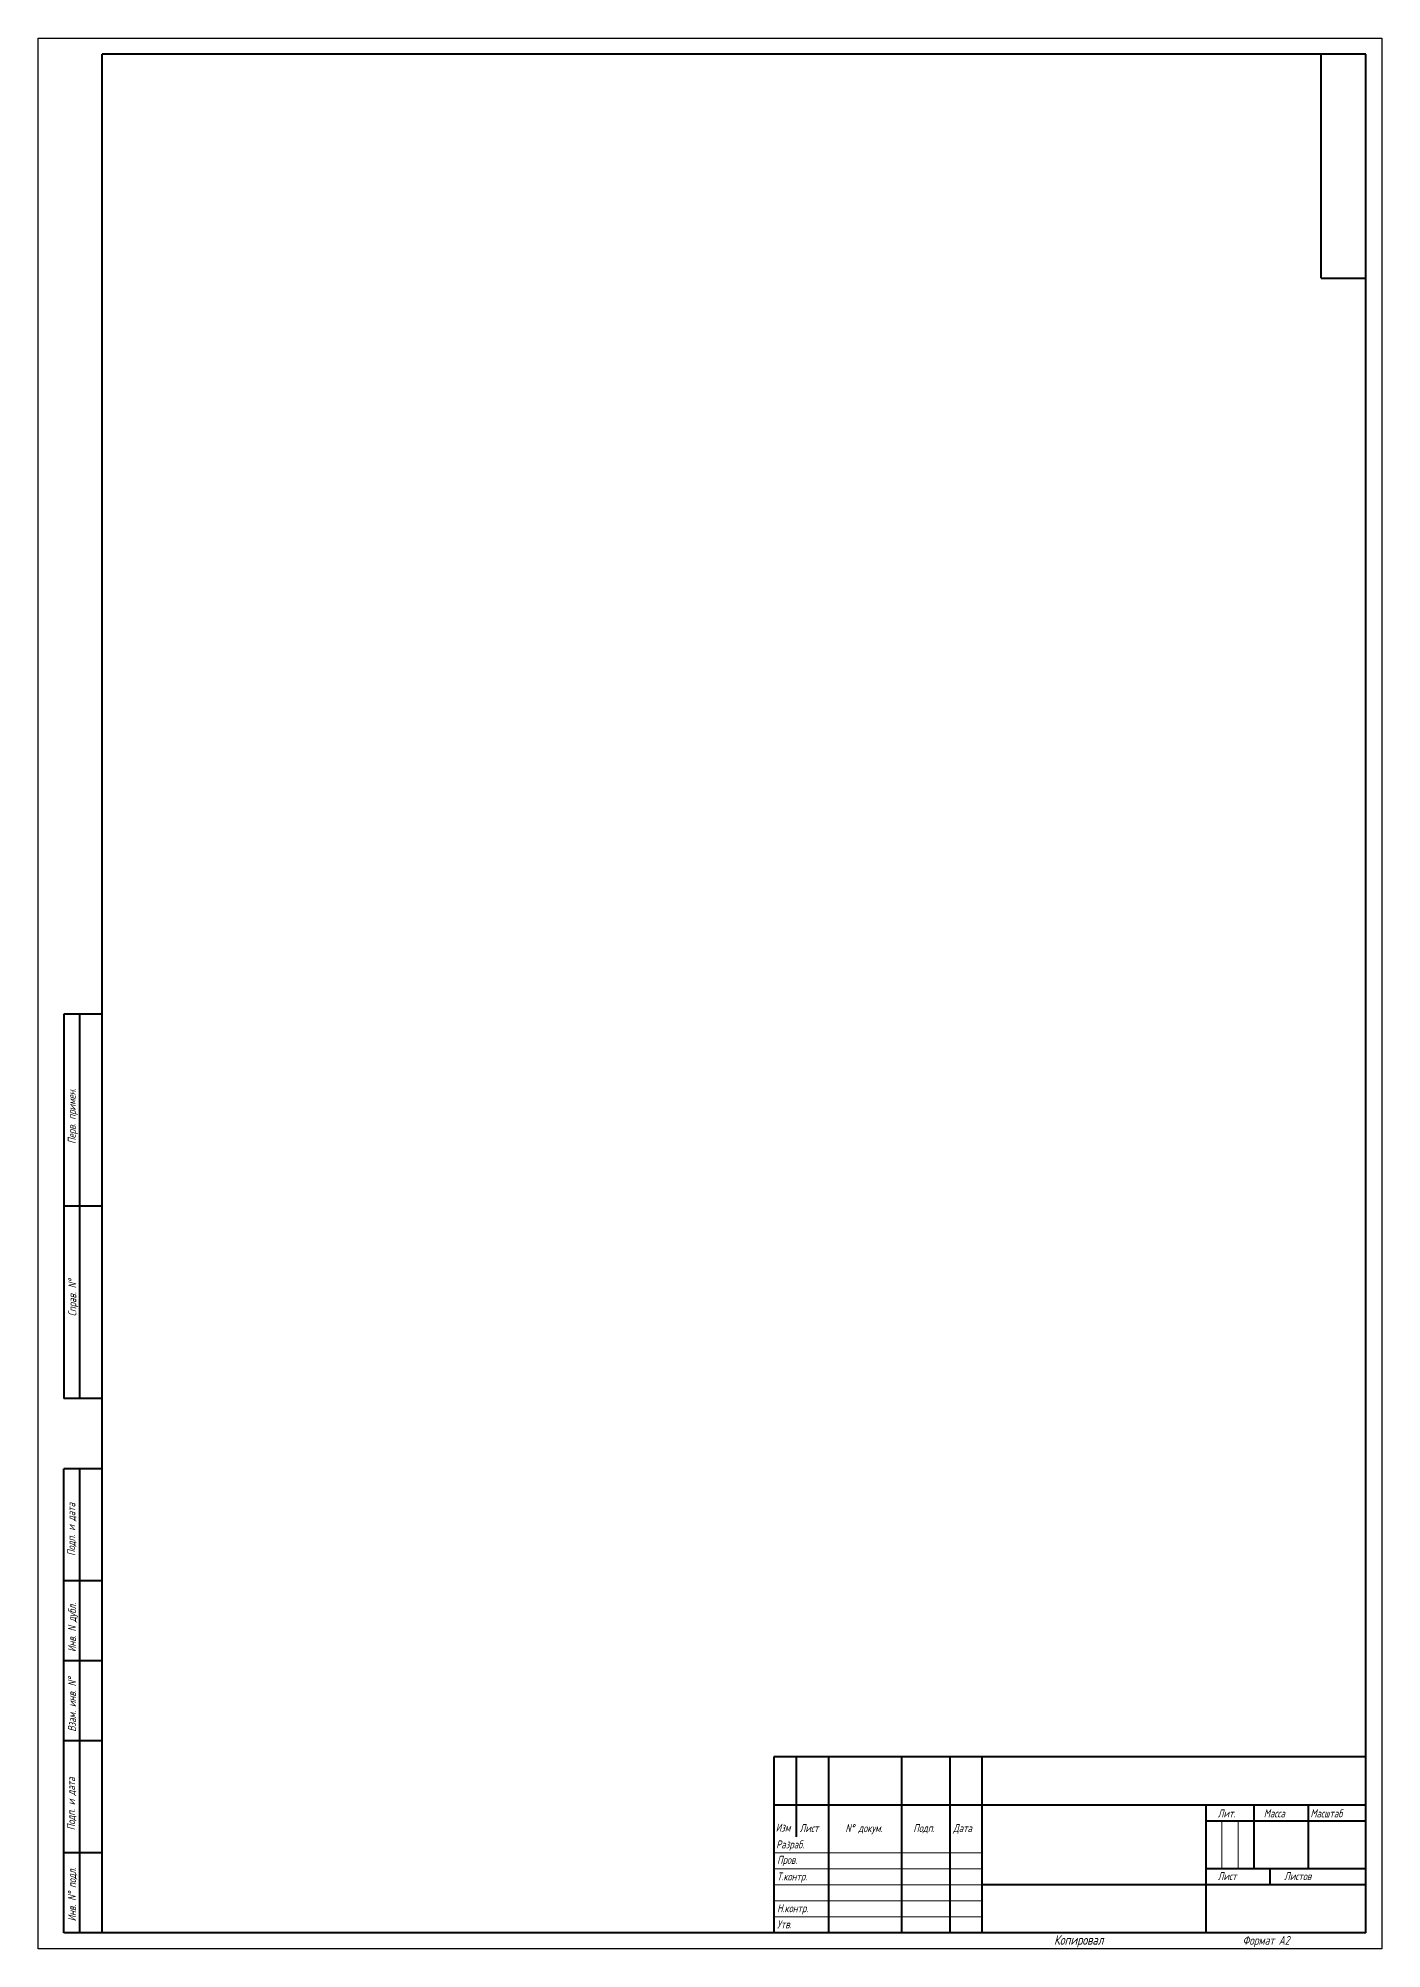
# Model space of a CAD drawing. Header units: millimetres. Extents: x 242 to 2202, y -792 to 1099.
# Drawn here: x 1471 to 1891, y 131 to 728 of the extents above; entities that cross this region are included whole.
import ezdxf

# ---------------------------------------------------------------- set-up
doc = ezdxf.new("R2010")
doc.units = ezdxf.units.MM
doc.layers.add('KONTUR', color=7, linetype='Continuous')
for name, color, linetype, lineweight in [('Основная', 7, 'Continuous', 40), ('текст', 7, 'Continuous', 30), ('тонкая', 7, 'Continuous', 20)]:
    doc.layers.add(name, color=color, linetype=linetype, lineweight=lineweight)
doc.styles.add('стиль1', font='romans.shx', dxfattribs={"width": 0.75, "oblique": 15, "height": 3.5})

msp = doc.modelspace()

# ---------------------------------------------------------------- linework, layer by layer
at = {"layer": 'KONTUR'}
for p, q in [((1471.21, 130.92), (1471.21, 727.92)), ((1471.21, 727.92), (1891.21, 727.92)), ((1891.21, 727.92), (1891.21, 130.92)), ((1891.21, 130.92), (1471.21, 130.92))]:
    msp.add_line(p, q, dxfattribs=at)
at = {"layer": 'Основная'}
for p, q in [((1491.21, 175.92), (1491.21, 722.92)), ((1886.21, 722.92), (1491.21, 722.92)), ((1872.21, 652.92), (1872.21, 722.92)), ((1886.21, 135.92), (1886.21, 722.92)), ((1872.21, 652.92), (1886.21, 652.92)), ((1479.21, 422.92), (1479.21, 302.92)), ((1491.21, 422.92), (1479.21, 422.92)), ((1484.21, 302.92), (1484.21, 422.92)), ((1491.21, 362.92), (1479.21, 362.92)), ((1491.21, 302.92), (1479.21, 302.92)), ((1479.21, 135.92), (1479.21, 280.92)), ((1491.21, 280.92), (1479.21, 280.92)), ((1484.21, 135.92), (1484.21, 280.92)), ((1491.21, 245.92), (1479.21, 245.92)), ((1491.21, 220.92), (1479.21, 220.92)), ((1491.21, 195.92), (1479.21, 195.92)), ((1701.21, 190.92), (1701.21, 135.92)), ((1886.21, 190.92), (1701.21, 190.92)), ((1708.21, 165.92), (1708.21, 190.92)), ((1718.21, 190.92), (1718.21, 135.92)), ((1741.21, 135.92), (1741.21, 190.92)), ((1756.21, 190.92), (1756.21, 135.92)), ((1766.21, 190.92), (1766.21, 135.92)), ((1491.21, 135.92), (1491.21, 175.92)), ((1701.21, 175.92), (1886.21, 175.92)), ((1836.21, 175.92), (1836.21, 135.92)), ((1851.21, 175.92), (1851.21, 155.92)), ((1868.21, 175.92), (1868.21, 155.92)), ((1836.21, 170.92), (1886.21, 170.92)), ((1491.21, 160.92), (1479.21, 160.92)), ((1886.21, 155.92), (1836.21, 155.92)), ((1856.21, 155.92), (1856.21, 150.92)), ((1886.21, 150.92), (1766.21, 150.92)), ((1886.21, 135.92), (1479.21, 135.92))]:
    msp.add_line(p, q, dxfattribs=at)
at = {"layer": 'тонкая'}
for p, q in [((1841.19, 170.71), (1841.19, 155.92)), ((1846.27, 170.71), (1846.27, 155.92)), ((1701.21, 160.92), (1766.21, 160.92)), ((1766.21, 155.92), (1701.21, 155.92)), ((1766.21, 150.92), (1701.21, 150.92))]:
    msp.add_line(p, q, dxfattribs=at)
for points in [[(1701.21, 145.92), (1766.21, 145.92)], [(1701.21, 140.92), (1766.21, 140.92)]]:
    msp.add_lwpolyline(points, dxfattribs=at)

# ---------------------------------------------------------------- texts
at = {"layer": 'текст', "style": 'стиль1', "oblique": 15, "width": 0.75}
for s, p in [('Перв. примен.', (1482.96, 382.43)), ('Справ. N%%d', (1483.11, 328.55)), ('Подп. и дата', (1482.78, 253.69)), ('Инв. N дубл.', (1483.02, 223.66)), ('Взам. инв. N%%d', (1483.02, 198.74)), ('Подп. и дата', (1482.73, 167.95)), ('Инв. N%%d подл.', (1483.02, 139.49))]:
    msp.add_text(s, height=2.5, rotation=90, dxfattribs=at).set_placement(p)
for s, height, p in [('Лит.', 2.5, (1839.92, 171.98)), ('Масса', 2.5, (1854.3, 171.98)), ('Масштаб', 2.5, (1868.89, 171.98)), ('Изм', 2.5, (1701.75, 167.53)), ('Лист', 2.5, (1709.23, 167.38)), ('N%%d докум. ', 2.5, (1723.51, 167.38)), ('Подп.', 2.5, (1744.76, 167.38)), ('Дата', 2.5, (1757.21, 167.38)), ('Разраб.', 2.5, (1701.87, 162.28)), ('Пров.', 2.5, (1702.17, 157.45)), ('Т.контр.', 2.5, (1702.17, 152.25)), ('Лист', 2.5, (1839.92, 152.37)), ('Листов', 2.5, (1860.65, 152.37)), ('Н.контр.', 2.5, (1702.17, 142.33)), ('Утв.', 2.5, (1702.17, 137.31)), ('Копировал', 3, (1788.74, 132.17)), ('Формат А2', 2.75, (1847.67, 132.17))]:
    msp.add_text(s, height=height, dxfattribs=at).set_placement(p)

doc.saveas('drawing.dxf')
